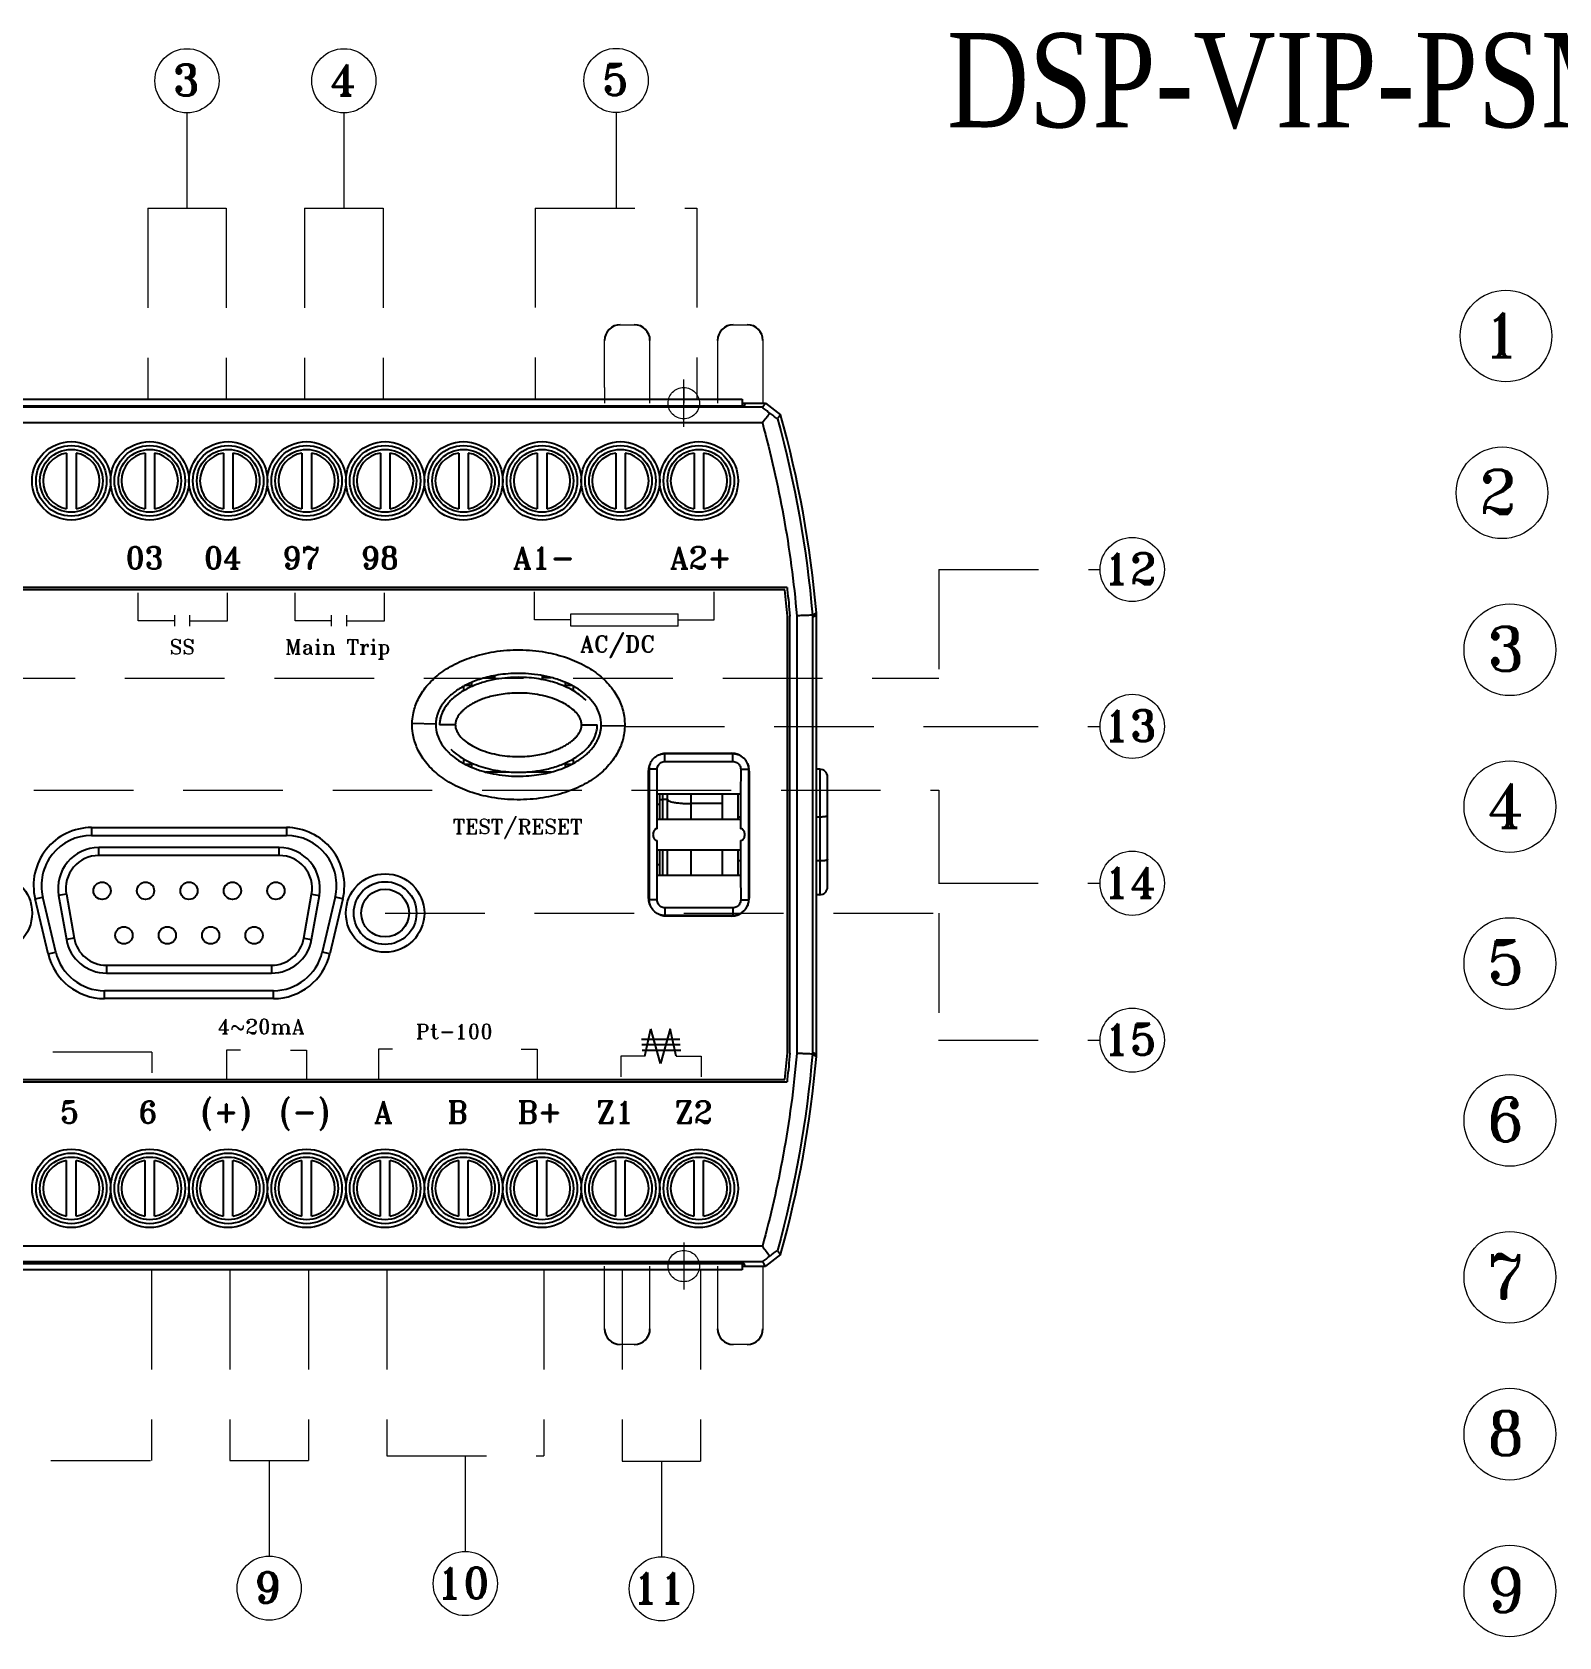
# Model space of a CAD drawing. Header units: millimetres. Extents: x 54 to 1685, y 68 to 1015.
# Drawn here: x 1375.2 to 1472.5, y 92.6 to 194.9 of the extents above; entities that cross this region are included whole.
import ezdxf

# ---------------------------------------------------------------- set-up
doc = ezdxf.new("R2010")
doc.units = ezdxf.units.MM
doc.linetypes.add('ACAD_ISO03W100', pattern=[30, 12, -18])
doc.linetypes.add('DASHED2', pattern=[9.525, 6.35, -3.175])
doc.layers.add('2', color=6, linetype='Continuous')
doc.layers.add('70', color=7, linetype='Continuous')
doc.styles.add('SS', font='batang.ttc', dxfattribs={"width": 0.8})
doc.styles.add('STYLE2', font='romant.shx')

msp = doc.modelspace()

# ---------------------------------------------------------------- linework, layer by layer
at = {"color": 1, "linetype": 'DASHED2', "lineweight": 18}
for p, q in [((1385.027, 189.723), (1385.027, 183.638)), ((1395.027, 189.723), (1395.027, 183.638)), ((1412.377, 189.744), (1412.377, 183.659)), ((1382.527, 183.638), (1382.527, 171.467)), ((1387.527, 183.638), (1387.527, 171.467)), ((1392.527, 183.638), (1392.527, 171.467)), ((1397.527, 183.638), (1397.527, 171.467)), ((1407.227, 183.659), (1407.227, 171.467)), ((1417.527, 183.659), (1417.527, 171.467)), ((1432.957, 160.618), (1432.957, 153.696)), ((1432.957, 146.542), (1432.957, 140.618)), ((1432.957, 138.717), (1432.957, 130.618)), ((1382.767, 115.967), (1382.767, 103.816)), ((1387.767, 115.967), (1387.767, 103.816)), ((1392.767, 115.967), (1392.767, 103.816)), ((1397.767, 115.967), (1397.767, 104.109)), ((1407.767, 115.967), (1407.767, 104.109)), ((1412.767, 115.967), (1412.767, 103.776)), ((1417.767, 115.967), (1417.767, 103.776)), ((1390.267, 103.816), (1390.267, 97.73)), ((1402.767, 104.109), (1402.767, 98.024)), ((1415.267, 103.776), (1415.267, 97.69))]:
    msp.add_line(p, q, dxfattribs=at)
at = {"color": 1, "linetype": 'DASHED2', "lineweight": 5}
for p, q in [((1382.527, 183.638), (1387.527, 183.638)), ((1392.527, 183.638), (1397.527, 183.638)), ((1407.227, 183.659), (1417.527, 183.659)), ((1432.957, 160.618), (1443.229, 160.618)), ((1371.548, 153.696), (1432.957, 153.696)), ((1412.929, 150.618), (1432.929, 150.618)), ((1432.929, 150.618), (1443.229, 150.618)), ((1337.164, 146.542), (1432.957, 146.542)), ((1432.929, 140.618), (1443.229, 140.618)), ((1397.655, 138.717), (1432.957, 138.717)), ((1432.929, 130.618), (1443.229, 130.618)), ((1347.767, 103.816), (1382.767, 103.816)), ((1387.767, 103.816), (1392.767, 103.816)), ((1397.767, 104.109), (1407.767, 104.109)), ((1412.767, 103.776), (1417.767, 103.776))]:
    msp.add_line(p, q, dxfattribs=at)
at = {"color": 0, "linetype": 'Continuous'}
for p, q in [((1421.7, 170.956), (1318.61, 170.956)), ((1319.78, 171.059), (1420.53, 171.059)), ((1319.905, 171.467), (1420.405, 171.467)), ((1410.7, 171.467), (1411.638, 171.467)), ((1421.7, 169.956), (1318.61, 169.956))]:
    msp.add_line(p, q, dxfattribs=at)
at = {"linetype": 'Continuous'}
for p, q in [((1420.405, 171.467), (1420.405, 171.059)), ((1420.405, 171.217), (1421.899, 171.217)), ((1420.604, 171.217), (1420.53, 171.059)), ((1421.899, 171.217), (1422.862, 170.484)), ((1422.862, 170.484), (1422.664, 170.221))]:
    msp.add_line(p, q, dxfattribs=at)
at = {"color": 7, "linetype": 'Continuous'}
for p, q in [((1377.355, 168.042), (1377.355, 164.492)), ((1377.955, 168.042), (1377.955, 164.492)), ((1382.355, 168.042), (1382.355, 164.492)), ((1382.955, 168.042), (1382.955, 164.492)), ((1387.355, 168.042), (1387.355, 164.492)), ((1387.955, 168.042), (1387.955, 164.492)), ((1392.355, 168.042), (1392.355, 164.492)), ((1392.955, 168.042), (1392.955, 164.492)), ((1397.355, 168.042), (1397.355, 164.492)), ((1397.955, 168.042), (1397.955, 164.492)), ((1402.355, 168.042), (1402.355, 164.492)), ((1402.955, 168.042), (1402.955, 164.492)), ((1407.355, 168.042), (1407.355, 164.492)), ((1407.955, 168.042), (1407.955, 164.492)), ((1412.355, 168.042), (1412.355, 164.492)), ((1412.955, 168.042), (1412.955, 164.492)), ((1417.355, 168.042), (1417.355, 164.492)), ((1417.955, 168.042), (1417.955, 164.492)), ((1423.273, 159.467), (1317.037, 159.467)), ((1423.139, 159.317), (1317.171, 159.317)), ((1423.305, 129.796), (1423.305, 157.638)), ((1423.455, 129.79), (1423.455, 157.644)), ((1423.894, 157.663), (1423.894, 129.771)), ((1424.893, 157.715), (1425.143, 157.852)), ((1424.893, 157.715), (1424.894, 157.581)), ((1424.894, 157.581), (1425.155, 157.717)), ((1424.894, 157.581), (1424.894, 129.853)), ((1425.155, 129.717), (1425.155, 157.717)), ((1404.655, 153.717), (1404.092, 153.717)), ((1404.655, 153.596), (1404.655, 153.844)), ((1407.655, 153.839), (1407.655, 153.603)), ((1408.242, 153.717), (1407.655, 153.717)), ((1402.655, 153.163), (1402.655, 152.886)), ((1403.155, 153.217), (1402.769, 153.217)), ((1403.155, 153.401), (1403.155, 153.132)), ((1409.155, 153.141), (1409.155, 153.409)), ((1409.537, 153.217), (1409.155, 153.217)), ((1409.655, 152.886), (1409.655, 153.158)), ((1399.381, 150.815), (1400.88, 150.774)), ((1402.129, 150.717), (1401.129, 150.717)), ((1410.181, 150.717), (1411.181, 150.717)), ((1412.929, 150.62), (1411.43, 150.66)), ((1402.655, 148.546), (1402.655, 148.277)), ((1409.655, 148.271), (1409.655, 148.551)), ((1419.829, 148.891), (1415.481, 148.891)), ((1415.481, 148.891), (1415.492, 148.88)), ((1415.492, 148.88), (1419.818, 148.88)), ((1415.492, 148.38), (1415.492, 148.88)), ((1415.492, 148.38), (1419.818, 148.38)), ((1415.602, 148.919), (1419.707, 148.919)), ((1419.829, 148.891), (1419.818, 148.88)), ((1419.818, 148.38), (1419.818, 148.88)), ((1402.773, 148.217), (1403.155, 148.217)), ((1403.155, 148.291), (1403.155, 148.025)), ((1404.068, 147.717), (1405.559, 147.717)), ((1406.692, 147.717), (1408.218, 147.717)), ((1409.155, 148.033), (1409.155, 148.303)), ((1409.155, 148.217), (1409.541, 148.217)), ((1414.453, 139.664), (1414.453, 147.77)), ((1414.481, 147.891), (1414.492, 147.88)), ((1414.481, 147.891), (1414.481, 139.543)), ((1414.992, 147.88), (1414.492, 147.88)), ((1414.492, 139.554), (1414.492, 147.88)), ((1414.998, 146.317), (1414.992, 147.88)), ((1420.318, 147.88), (1420.311, 146.317)), ((1420.318, 147.88), (1420.818, 147.88)), ((1420.829, 147.891), (1420.818, 147.88)), ((1420.818, 147.88), (1420.818, 139.554)), ((1420.829, 139.543), (1420.829, 147.891)), ((1420.857, 147.769), (1420.857, 139.665)), ((1425.355, 147.887), (1425.155, 147.887)), ((1425.355, 147.887), (1425.355, 139.887)), ((1425.855, 140.387), (1425.855, 147.387)), ((1414.998, 146.317), (1420.311, 146.317)), ((1415.005, 144.092), (1415.005, 146.317)), ((1415.155, 144.692), (1415.155, 146.317)), ((1415.355, 144.692), (1415.355, 146.317)), ((1415.655, 144.692), (1415.655, 146.317)), ((1417.155, 144.692), (1417.155, 146.317)), ((1419.155, 144.692), (1419.155, 146.317)), ((1420.155, 144.692), (1420.155, 146.317)), ((1420.305, 146.317), (1420.305, 144.092)), ((1415.155, 145.647), (1415.005, 145.647)), ((1415.655, 145.957), (1415.355, 145.957)), ((1419.155, 145.696), (1417.155, 145.696)), ((1415.005, 144.692), (1420.305, 144.692)), ((1420.305, 144.836), (1420.155, 144.836)), ((1425.355, 144.836), (1425.155, 144.836)), ((1378.948, 144.167), (1391.361, 144.167)), ((1378.948, 144.167), (1378.948, 143.667)), ((1378.948, 143.667), (1391.361, 143.667)), ((1391.361, 144.167), (1391.361, 143.667)), ((1415.005, 141.117), (1415.005, 143.343)), ((1420.305, 143.343), (1420.305, 141.117)), ((1390.905, 142.887), (1379.405, 142.887)), ((1379.405, 142.387), (1379.405, 142.887)), ((1390.905, 142.387), (1379.405, 142.387)), ((1390.905, 142.387), (1390.905, 142.887)), ((1415.005, 142.742), (1420.305, 142.742)), ((1415.155, 141.117), (1415.155, 142.742)), ((1415.355, 141.117), (1415.355, 142.742)), ((1415.655, 141.117), (1415.655, 142.742)), ((1417.155, 141.117), (1417.155, 142.742)), ((1419.155, 141.117), (1419.155, 142.742)), ((1420.155, 141.117), (1420.155, 142.742)), ((1415.155, 141.787), (1415.005, 141.787)), ((1420.305, 142.036), (1420.155, 142.036)), ((1425.355, 142.036), (1425.155, 142.036)), ((1414.992, 139.554), (1414.998, 141.117)), ((1420.311, 141.117), (1414.998, 141.117)), ((1420.311, 141.117), (1420.318, 139.554)), ((1375.348, 139.614), (1375.835, 139.73)), ((1376.177, 136.114), (1375.348, 139.614)), ((1376.664, 136.23), (1375.835, 139.73)), ((1377.337, 139.922), (1376.844, 139.836)), ((1376.844, 139.836), (1377.338, 137.036)), ((1377.337, 139.922), (1377.831, 137.122)), ((1392.479, 137.122), (1392.973, 139.922)), ((1392.972, 137.036), (1393.465, 139.836)), ((1392.973, 139.922), (1393.465, 139.836)), ((1394.475, 139.73), (1393.646, 136.23)), ((1394.962, 139.614), (1394.133, 136.114)), ((1394.962, 139.614), (1394.475, 139.73)), ((1414.481, 139.543), (1414.492, 139.554)), ((1414.992, 139.554), (1414.492, 139.554)), ((1420.318, 139.554), (1420.818, 139.554)), ((1420.829, 139.543), (1420.818, 139.554)), ((1425.355, 139.887), (1425.155, 139.887)), ((1415.481, 138.544), (1415.492, 138.554)), ((1415.481, 138.544), (1419.829, 138.544)), ((1419.818, 139.054), (1415.492, 139.054)), ((1415.492, 139.054), (1415.492, 138.554)), ((1419.818, 138.554), (1415.492, 138.554)), ((1419.707, 138.515), (1415.602, 138.515)), ((1419.818, 139.054), (1419.818, 138.554)), ((1419.829, 138.544), (1419.818, 138.554)), ((1377.831, 137.122), (1377.338, 137.036)), ((1392.479, 137.122), (1392.972, 137.036)), ((1376.177, 136.114), (1376.664, 136.23)), ((1394.133, 136.114), (1393.646, 136.23)), ((1379.899, 135.387), (1390.411, 135.387)), ((1379.899, 135.387), (1379.899, 134.887)), ((1390.411, 135.387), (1390.411, 134.887)), ((1379.899, 134.887), (1390.411, 134.887)), ((1390.532, 133.767), (1379.777, 133.767)), ((1379.777, 133.267), (1379.777, 133.767)), ((1390.532, 133.267), (1379.777, 133.267)), ((1390.532, 133.267), (1390.532, 133.767)), ((1424.894, 129.853), (1424.893, 129.719)), ((1424.893, 129.719), (1425.143, 129.582)), ((1424.894, 129.853), (1425.155, 129.717)), ((1317.037, 127.967), (1423.273, 127.967)), ((1317.171, 128.117), (1423.139, 128.117)), ((1377.355, 119.392), (1377.355, 122.942)), ((1377.955, 119.392), (1377.955, 122.942)), ((1382.355, 119.392), (1382.355, 122.942)), ((1382.955, 119.392), (1382.955, 122.942)), ((1387.355, 119.392), (1387.355, 122.942)), ((1387.955, 119.392), (1387.955, 122.942)), ((1392.355, 119.392), (1392.355, 122.942)), ((1392.955, 119.392), (1392.955, 122.942)), ((1397.355, 119.392), (1397.355, 122.942)), ((1397.955, 119.392), (1397.955, 122.942)), ((1402.355, 119.392), (1402.355, 122.942)), ((1402.955, 119.392), (1402.955, 122.942)), ((1407.355, 119.392), (1407.355, 122.942)), ((1407.955, 119.392), (1407.955, 122.942)), ((1412.355, 119.392), (1412.355, 122.942)), ((1412.955, 119.392), (1412.955, 122.942)), ((1417.355, 119.392), (1417.355, 122.942)), ((1417.955, 119.392), (1417.955, 122.942)), ((1421.7, 117.478), (1318.61, 117.478)), ((1422.862, 116.95), (1421.899, 116.217)), ((1422.664, 117.214), (1422.862, 116.95)), ((1421.7, 116.478), (1318.61, 116.478)), ((1319.78, 116.375), (1420.53, 116.375)), ((1420.405, 115.967), (1319.905, 115.967)), ((1420.405, 116.375), (1420.405, 115.967)), ((1420.405, 116.217), (1421.899, 116.217)), ((1420.604, 116.217), (1420.53, 116.375))]:
    msp.add_line(p, q, dxfattribs=at)
at = {"color": 7, "linetype": 'DASHED2'}
for p, q in [((1414.207, 129.603), (1414.592, 131.345)), ((1415.203, 129.123), (1414.592, 131.345)), ((1415.815, 131.345), (1415.203, 129.123)), ((1416.199, 129.603), (1415.815, 131.345))]:
    msp.add_line(p, q, dxfattribs=at)
at = {"color": 7}
for p, q in [((1415.227, 130.662), (1414.004, 130.662)), ((1415.237, 130.312), (1414.014, 130.312)), ((1415.272, 129.965), (1414.049, 129.965)), ((1416.45, 130.662), (1415.227, 130.662)), ((1416.461, 130.312), (1415.237, 130.312)), ((1416.495, 129.965), (1415.272, 129.965))]:
    msp.add_line(p, q, dxfattribs=at)
at = {"color": 0, "linetype": 'ByBlock', "lineweight": 18}
for centre, radius in [((1385.027, 191.769), 2.046), ((1395.027, 191.769), 2.046), ((1412.377, 191.79), 2.046), ((1469.094, 175.503), 2.922), ((1468.844, 165.506), 2.922), ((1445.275, 160.618), 2.046), ((1469.345, 155.5), 2.922), ((1445.275, 150.618), 2.046), ((1469.345, 145.5), 2.922), ((1445.275, 140.618), 2.046), ((1469.345, 135.5), 2.922), ((1445.275, 130.618), 2.046), ((1469.345, 125.5), 2.922), ((1469.345, 115.5), 2.922), ((1469.345, 105.5), 2.922), ((1469.345, 95.5), 2.922), ((1390.267, 95.684), 2.046), ((1402.767, 95.978), 2.046), ((1415.267, 95.644), 2.046)]:
    msp.add_circle(centre, radius, dxfattribs=at)
at = {"linetype": 'Continuous'}
for centre, radius in [((1377.655, 166.267), 2.5), ((1377.655, 166.267), 2.25), ((1382.655, 166.267), 2.5), ((1382.655, 166.267), 2.25), ((1387.655, 166.267), 2.5), ((1387.655, 166.267), 2.25), ((1392.655, 166.267), 2.5), ((1392.655, 166.267), 2.25), ((1397.655, 166.267), 2.5), ((1397.655, 166.267), 2.25), ((1402.655, 166.267), 2.5), ((1402.655, 166.267), 2.25), ((1407.655, 166.267), 2.5), ((1407.655, 166.267), 2.25), ((1412.655, 166.267), 2.5), ((1412.655, 166.267), 2.25), ((1417.655, 166.267), 2.5), ((1417.655, 166.267), 2.25)]:
    msp.add_circle(centre, radius, dxfattribs=at)
at = {"color": 7, "linetype": 'Continuous'}
for centre, radius in [((1377.655, 166.267), 2), ((1382.655, 166.267), 2), ((1387.655, 166.267), 2), ((1392.655, 166.267), 2), ((1397.655, 166.267), 2), ((1402.655, 166.267), 2), ((1407.655, 166.267), 2), ((1412.655, 166.267), 2), ((1417.655, 166.267), 2), ((1372.655, 138.717), 2.5), ((1397.655, 138.717), 2.5), ((1379.615, 140.137), 0.55), ((1382.385, 140.137), 0.55), ((1385.155, 140.137), 0.55), ((1387.925, 140.137), 0.55), ((1390.695, 140.137), 0.55), ((1397.655, 138.717), 2), ((1397.655, 138.717), 1.525), ((1381.005, 137.297), 0.55), ((1383.775, 137.297), 0.55), ((1386.535, 137.297), 0.55), ((1389.305, 137.297), 0.55), ((1377.655, 121.167), 2.5), ((1377.655, 121.167), 2.25), ((1377.655, 121.167), 2), ((1382.655, 121.167), 2.5), ((1382.655, 121.167), 2.25), ((1382.655, 121.167), 2), ((1387.655, 121.167), 2.5), ((1387.655, 121.167), 2.25), ((1387.655, 121.167), 2), ((1392.655, 121.167), 2.5), ((1392.655, 121.167), 2.25), ((1392.655, 121.167), 2), ((1397.655, 121.167), 2.5), ((1397.655, 121.167), 2.25), ((1397.655, 121.167), 2), ((1402.655, 121.167), 2.5), ((1402.655, 121.167), 2.25), ((1402.655, 121.167), 2), ((1407.655, 121.167), 2.5), ((1407.655, 121.167), 2.25), ((1407.655, 121.167), 2), ((1412.655, 121.167), 2.5), ((1412.655, 121.167), 2.25), ((1412.655, 121.167), 2), ((1417.655, 121.167), 2.5), ((1417.655, 121.167), 2.25), ((1417.655, 121.167), 2)]:
    msp.add_circle(centre, radius, dxfattribs=at)
at = {"color": 0, "linetype": 'Continuous'}
for centre, start, end in [((1412.638, 175.217), 90, 180), ((1413.538, 175.217), 0, 90), ((1419.838, 175.217), 90, 180), ((1420.738, 175.217), 0, 90), ((1412.638, 112.217), 180, 270), ((1413.538, 112.217), 270, 0), ((1419.838, 112.217), 180, 270), ((1420.738, 112.217), 270, 0)]:
    msp.add_arc(centre, 1, start, end, dxfattribs=at)
at = {"color": 7, "linetype": 'Continuous'}
for centre, radius, start, end in [((1377.655, 166.267), 1.8, 99.59407, 260.40593), ((1377.655, 166.267), 1.8, 279.59407, 80.40593), ((1382.655, 166.267), 1.8, 99.59407, 260.40593), ((1382.655, 166.267), 1.8, 279.59407, 80.40593), ((1387.655, 166.267), 1.8, 99.59407, 260.40593), ((1387.655, 166.267), 1.8, 279.59407, 80.40593), ((1392.655, 166.267), 1.8, 99.59407, 260.40593), ((1392.655, 166.267), 1.8, 279.59407, 80.40593), ((1397.655, 166.267), 1.8, 99.59407, 260.40593), ((1397.655, 166.267), 1.8, 279.59407, 80.40593), ((1402.655, 166.267), 1.8, 99.59407, 260.40593), ((1402.655, 166.267), 1.8, 279.59407, 80.40593), ((1407.655, 166.267), 1.8, 99.59407, 260.40593), ((1407.655, 166.267), 1.8, 279.59407, 80.40593), ((1412.655, 166.267), 1.8, 99.59407, 260.40593), ((1412.655, 166.267), 1.8, 279.59407, 80.40593), ((1417.655, 166.267), 1.8, 99.59407, 260.40593), ((1417.655, 166.267), 1.8, 279.59407, 80.40593), ((1419.707, 147.769), 1.15, 0, 90), ((1425.355, 147.387), 0.5, 0, 90), ((1378.948, 140.467), 3.7, 90, 193.32453), ((1378.948, 140.467), 3.2, 90, 193.32453), ((1391.361, 140.467), 3.7, 346.67547, 90), ((1391.361, 140.467), 3.2, 346.67547, 90), ((1379.405, 140.287), 2.6, 90, 190), ((1379.405, 140.287), 2.1, 90, 190), ((1390.905, 140.287), 2.6, 350, 90), ((1390.905, 140.287), 2.1, 350, 90), ((1425.355, 140.387), 0.5, 270, 0), ((1419.707, 139.665), 1.15, 270, 0), ((1379.899, 137.487), 2.1, 190, 270), ((1390.411, 137.487), 2.1, 270, 350), ((1379.777, 136.967), 3.7, 193.32453, 270), ((1379.777, 136.967), 3.2, 193.32453, 270), ((1379.899, 137.487), 2.6, 190, 270), ((1390.411, 137.487), 2.6, 270, 350), ((1390.532, 136.967), 3.2, 270, 346.67547), ((1390.532, 136.967), 3.7, 270, 346.67547), ((1377.655, 121.167), 1.8, 99.59407, 260.40593), ((1377.655, 121.167), 1.8, 279.59407, 80.40593), ((1382.655, 121.167), 1.8, 99.59407, 260.40593), ((1382.655, 121.167), 1.8, 279.59407, 80.40593), ((1387.655, 121.167), 1.8, 99.59407, 260.40593), ((1387.655, 121.167), 1.8, 279.59407, 80.40593), ((1392.655, 121.167), 1.8, 99.59407, 260.40593), ((1392.655, 121.167), 1.8, 279.59407, 80.40593), ((1397.655, 121.167), 1.8, 99.59407, 260.40593), ((1397.655, 121.167), 1.8, 279.59407, 80.40593), ((1402.655, 121.167), 1.8, 99.59407, 260.40593), ((1402.655, 121.167), 1.8, 279.59407, 80.40593), ((1407.655, 121.167), 1.8, 99.59407, 260.40593), ((1407.655, 121.167), 1.8, 279.59407, 80.40593), ((1412.655, 121.167), 1.8, 99.59407, 260.40593), ((1412.655, 121.167), 1.8, 279.59407, 80.40593), ((1417.655, 121.167), 1.8, 99.59407, 260.40593), ((1417.655, 121.167), 1.8, 279.59407, 80.40593)]:
    msp.add_arc(centre, radius, start, end, dxfattribs=at)
at = {"linetype": 'Continuous'}
for points, knots in [([(1421.899, 171.217), (1421.877, 171.188), (1421.833, 171.13), (1421.766, 171.043), (1421.722, 170.985), (1421.7, 170.956)], [0, 0, 0, 0, 0.10931322, 0.21871321, 0.32819999, 0.32819999, 0.32819999, 0.32819999]), ([(1422.176, 170.582), (1422.097, 170.644), (1421.938, 170.769), (1421.779, 170.894), (1421.7, 170.956)], [0, 0, 0, 0, 0.30262959, 0.60530666, 0.60530666, 0.60530666, 0.60530666]), ([(1422.176, 170.582), (1422.097, 170.477), (1421.938, 170.268), (1421.779, 170.06), (1421.7, 169.956)], [0, 0, 0, 0, 0.39405511, 0.78634584, 0.78634584, 0.78634584, 0.78634584]), ([(1421.7, 169.956), (1422.236, 168.002), (1423.159, 163.933), (1423.711, 159.796), (1423.894, 157.663)], [0, 0, 0, 0, 6.0779626, 12.5002284, 12.5002284, 12.5002284, 12.5002284]), ([(1422.664, 170.221), (1422.583, 170.281), (1422.42, 170.401), (1422.257, 170.522), (1422.176, 170.582)], [0, 0, 0, 0, 0.30467173, 0.60756651, 0.60756651, 0.60756651, 0.60756651])]:
    msp.add_open_spline(points, degree=3, knots=knots, dxfattribs=at)
for points in [[(1422.664, 170.221), (1423.784, 166.137), (1424.533, 161.934), (1424.893, 157.715)], [(1425.143, 157.852), (1424.772, 162.115), (1424.005, 166.361), (1422.862, 170.484)]]:
    msp.add_open_spline(points, degree=3, dxfattribs=at)
at = {"color": 7, "linetype": 'Continuous'}
for points in [[(1423.305, 157.638), (1423.257, 158.198), (1423.201, 158.758), (1423.139, 159.317)], [(1423.273, 159.467), (1423.278, 159.423), (1423.283, 159.378), (1423.288, 159.333)], [(1423.288, 159.333), (1423.351, 158.771), (1423.406, 158.208), (1423.455, 157.644)], [(1425.155, 157.717), (1425.153, 157.74), (1425.149, 157.784), (1425.145, 157.829), (1425.143, 157.852)], [(1402.084, 152.493), (1402.033, 152.45), (1401.983, 152.406), (1401.934, 152.361)], [(1401.267, 151.421), (1401.217, 151.296), (1401.179, 151.165), (1401.156, 151.032)], [(1401.357, 151.618), (1401.323, 151.554), (1401.293, 151.488), (1401.267, 151.421)], [(1401.551, 151.932), (1401.479, 151.832), (1401.413, 151.727), (1401.357, 151.618)], [(1401.764, 152.191), (1401.688, 152.109), (1401.617, 152.022), (1401.551, 151.932)], [(1401.934, 152.361), (1401.876, 152.307), (1401.819, 152.25), (1401.764, 152.191)], [(1401.934, 152.361), (1401.875, 152.306), (1401.819, 152.25), (1401.764, 152.191)], [(1400.88, 150.774), (1400.88, 150.755), (1400.879, 150.736), (1400.879, 150.717)], [(1401.138, 150.902), (1401.132, 150.841), (1401.129, 150.779), (1401.129, 150.717)], [(1401.156, 151.032), (1401.149, 150.989), (1401.143, 150.946), (1401.138, 150.902)], [(1411.04, 150.005), (1411.09, 150.129), (1411.128, 150.259), (1411.152, 150.391)], [(1411.152, 150.391), (1411.16, 150.437), (1411.166, 150.483), (1411.171, 150.53)], [(1411.171, 150.53), (1411.178, 150.592), (1411.181, 150.655), (1411.181, 150.717)], [(1411.43, 150.66), (1411.43, 150.679), (1411.43, 150.698), (1411.43, 150.717)], [(1410.537, 149.234), (1410.613, 149.316), (1410.684, 149.401), (1410.75, 149.49)], [(1410.75, 149.49), (1410.824, 149.591), (1410.891, 149.697), (1410.949, 149.807)], [(1410.949, 149.807), (1410.982, 149.872), (1411.013, 149.937), (1411.04, 150.005)], [(1410.376, 149.073), (1410.431, 149.125), (1410.485, 149.179), (1410.537, 149.234)], [(1410.376, 149.073), (1410.432, 149.125), (1410.486, 149.179), (1410.537, 149.234)], [(1415.218, 148.855), (1415.303, 148.879), (1415.393, 148.891), (1415.481, 148.891)], [(1420.793, 148.154), (1420.817, 148.068), (1420.829, 147.979), (1420.829, 147.891)], [(1414.517, 139.28), (1414.493, 139.365), (1414.481, 139.455), (1414.481, 139.543)], [(1420.092, 138.579), (1420.006, 138.556), (1419.917, 138.544), (1419.829, 138.544)], [(1424.893, 129.719), (1424.533, 125.5), (1423.784, 121.297), (1422.664, 117.214)], [(1422.862, 116.95), (1424.005, 121.073), (1424.772, 125.32), (1425.143, 129.582)], [(1423.139, 128.117), (1423.201, 128.676), (1423.257, 129.236), (1423.305, 129.796)], [(1423.455, 129.79), (1423.406, 129.226), (1423.351, 128.663), (1423.288, 128.101)], [(1423.288, 128.101), (1423.283, 128.056), (1423.278, 128.012), (1423.273, 127.967)]]:
    msp.add_open_spline(points, degree=3, dxfattribs=at)
for points, knots in [([(1424.894, 157.705), (1424.782, 157.701), (1424.56, 157.691), (1424.227, 157.677), (1424.005, 157.668), (1423.894, 157.663)], [0, 0, 0, 0, 0.3345888, 0.6679249, 1.0007635, 1.0007635, 1.0007635, 1.0007635]), ([(1399.381, 150.816), (1399.386, 150.998), (1399.436, 151.48), (1399.682, 152.262), (1400.203, 153.116), (1400.972, 153.895), (1401.978, 154.559), (1403.206, 155.078), (1404.649, 155.421), (1406.233, 155.536), (1407.811, 155.397), (1409.237, 155.034), (1410.445, 154.498), (1411.429, 153.819), (1412.174, 153.028), (1412.669, 152.168), (1412.902, 151.352), (1412.934, 150.834), (1412.928, 150.618)], [0, 0, 0, 0, 0.5462607, 1.4497378, 2.4336742, 3.5173258, 4.7086754, 6.0259077, 7.4968734, 9.1390922, 10.7706937, 12.2274814, 13.5335392, 14.7159678, 15.791245, 16.7673483, 17.664147, 18.3123743, 18.3123743, 18.3123743, 18.3123743]), ([(1410.563, 152.528), (1410.425, 152.658), (1410.098, 152.921), (1409.533, 153.257), (1408.872, 153.545), (1408.149, 153.766), (1407.383, 153.917), (1406.609, 153.992), (1405.865, 153.998), (1405.181, 153.946), (1404.575, 153.851), (1404.045, 153.729), (1403.578, 153.586), (1403.163, 153.427), (1402.793, 153.254), (1402.462, 153.071), (1402.168, 152.877), (1401.932, 152.695), (1401.797, 152.575), (1401.746, 152.527)], [0, 0, 0, 0, 0.5691919, 1.2533638, 1.9659703, 2.7267805, 3.5178372, 4.3046993, 5.056442, 5.7472878, 6.357723, 6.8962425, 7.3791226, 7.8204565, 8.2274969, 8.6038649, 8.9541033, 9.2828211, 9.4958723, 9.4958723, 9.4958723, 9.4958723]), ([(1410.474, 152.266), (1410.366, 152.375), (1410.123, 152.588), (1409.71, 152.868), (1409.242, 153.115), (1408.73, 153.325), (1408.181, 153.495), (1407.599, 153.624), (1406.983, 153.71), (1406.329, 153.75), (1405.632, 153.737), (1404.892, 153.659), (1404.131, 153.502), (1403.383, 153.26), (1402.689, 152.931), (1402.272, 152.649), (1402.084, 152.493)], [0, 0, 0, 0, 0.4634812, 0.963587, 1.494511, 2.0490627, 2.6216129, 3.2154638, 3.8349261, 4.4855032, 5.1784865, 5.9252432, 6.7132494, 7.5068064, 8.2774992, 9.0104886, 9.0104886, 9.0104886, 9.0104886]), ([(1401.746, 152.527), (1401.722, 152.504), (1401.629, 152.414), (1401.478, 152.25), (1401.308, 152.028), (1401.167, 151.802), (1401.055, 151.574), (1400.971, 151.347), (1400.916, 151.126), (1400.888, 150.936), (1400.881, 150.819), (1400.88, 150.774)], [0, 0, 0, 0, 0.0970782, 0.3902477, 0.6681839, 0.933308, 1.1877898, 1.4301268, 1.6578329, 1.8691252, 2.0063426, 2.0063426, 2.0063426, 2.0063426]), ([(1410.181, 150.717), (1410.181, 150.804), (1410.149, 150.997), (1410.004, 151.291), (1409.75, 151.594), (1409.395, 151.884), (1408.953, 152.147), (1408.432, 152.372), (1407.84, 152.553), (1407.199, 152.679), (1406.542, 152.743), (1405.907, 152.747), (1405.326, 152.703), (1404.813, 152.623), (1404.37, 152.521), (1403.987, 152.404), (1403.653, 152.276), (1403.363, 152.141), (1403.112, 152.002), (1402.897, 151.861), (1402.714, 151.72), (1402.562, 151.582), (1402.438, 151.447), (1402.339, 151.319), (1402.263, 151.197), (1402.207, 151.084), (1402.168, 150.979), (1402.144, 150.884), (1402.132, 150.798), (1402.129, 150.743), (1402.129, 150.717)], [0, 0, 0, 0, 0.2592087, 0.5788635, 0.9722099, 1.4358096, 1.9471759, 2.5104362, 3.1349331, 3.7998201, 4.4691643, 5.1119131, 5.7007031, 6.2167578, 6.6668027, 7.0635127, 7.4182375, 7.7370945, 8.0231636, 8.2794743, 8.5088727, 8.7137035, 8.8957134, 9.0569178, 9.1994419, 9.3252491, 9.435839, 9.5330531, 9.6193231, 9.6969879, 9.6969879, 9.6969879, 9.6969879]), ([(1410.666, 152.426), (1410.658, 152.434), (1410.625, 152.469), (1410.59, 152.502), (1410.563, 152.528)], [0, 0, 0, 0, 0.0325713, 0.14491844, 0.14491844, 0.14491844, 0.14491844]), ([(1411.43, 150.717), (1411.43, 150.926), (1411.364, 151.357), (1411.086, 151.94), (1410.813, 152.276), (1410.666, 152.426)], [0, 0, 0, 0, 0.6269826, 1.2835881, 1.9153981, 1.9153981, 1.9153981, 1.9153981]), ([(1401.267, 151.421), (1401.26, 151.405), (1401.212, 151.278), (1401.176, 151.147), (1401.156, 151.032)], [0, 0, 0, 0, 0.05452441, 0.40514346, 0.40514346, 0.40514346, 0.40514346]), ([(1401.357, 151.618), (1401.331, 151.568), (1401.3, 151.503), (1401.273, 151.436), (1401.267, 151.421)], [0, 0, 0, 0, 0.16916125, 0.21614387, 0.21614387, 0.21614387, 0.21614387]), ([(1401.551, 151.932), (1401.533, 151.906), (1401.462, 151.806), (1401.399, 151.699), (1401.357, 151.618)], [0, 0, 0, 0, 0.09403556, 0.36926604, 0.36926604, 0.36926604, 0.36926604]), ([(1401.764, 152.191), (1401.708, 152.13), (1401.636, 152.045), (1401.568, 151.955), (1401.551, 151.932)], [0, 0, 0, 0, 0.24780774, 0.33590044, 0.33590044, 0.33590044, 0.33590044]), ([(1412.929, 150.618), (1412.924, 150.436), (1412.874, 149.954), (1412.628, 149.172), (1412.107, 148.319), (1411.338, 147.539), (1410.332, 146.875), (1409.104, 146.356), (1407.661, 146.013), (1406.077, 145.898), (1404.499, 146.037), (1403.073, 146.4), (1401.865, 146.936), (1400.881, 147.615), (1400.135, 148.406), (1399.641, 149.266), (1399.407, 150.083), (1399.376, 150.6), (1399.381, 150.816)], [0, 0, 0, 0, 0.5462607, 1.4497378, 2.4336742, 3.5173258, 4.7086754, 6.0259077, 7.4968734, 9.1390922, 10.7706937, 12.2274814, 13.5335392, 14.7159678, 15.791245, 16.7673483, 17.664147, 18.3123743, 18.3123743, 18.3123743, 18.3123743]), ([(1400.879, 150.717), (1400.88, 150.508), (1400.946, 150.078), (1401.224, 149.495), (1401.497, 149.158), (1401.644, 149.008)], [0, 0, 0, 0, 0.6269826, 1.2835881, 1.9153981, 1.9153981, 1.9153981, 1.9153981]), ([(1401.138, 150.902), (1401.138, 150.899), (1401.132, 150.838), (1401.129, 150.776), (1401.129, 150.717)], [0, 0, 0, 0, 0.00858305, 0.18538199, 0.18538199, 0.18538199, 0.18538199]), ([(1401.156, 151.032), (1401.15, 150.996), (1401.144, 150.953), (1401.139, 150.909), (1401.138, 150.902)], [0, 0, 0, 0, 0.10913078, 0.13092268, 0.13092268, 0.13092268, 0.13092268]), ([(1402.129, 150.717), (1402.129, 150.631), (1402.161, 150.437), (1402.306, 150.143), (1402.559, 149.84), (1402.914, 149.55), (1403.357, 149.288), (1403.878, 149.062), (1404.469, 148.881), (1405.111, 148.755), (1405.768, 148.692), (1406.403, 148.687), (1406.984, 148.731), (1407.497, 148.811), (1407.94, 148.913), (1408.323, 149.03), (1408.656, 149.158), (1408.947, 149.293), (1409.198, 149.432), (1409.413, 149.574), (1409.596, 149.714), (1409.748, 149.853), (1409.872, 149.987), (1409.971, 150.116), (1410.047, 150.237), (1410.103, 150.351), (1410.142, 150.455), (1410.166, 150.55), (1410.178, 150.637), (1410.181, 150.691), (1410.181, 150.717)], [0, 0, 0, 0, 0.2592087, 0.5788635, 0.9722099, 1.4358096, 1.9471759, 2.5104362, 3.1349331, 3.7998201, 4.4691643, 5.1119131, 5.7007031, 6.2167578, 6.6668027, 7.0635127, 7.4182375, 7.7370945, 8.0231636, 8.2794743, 8.5088727, 8.7137035, 8.8957134, 9.0569178, 9.1994419, 9.3252491, 9.435839, 9.5330531, 9.6193231, 9.6969879, 9.6969879, 9.6969879, 9.6969879]), ([(1410.564, 148.908), (1410.588, 148.93), (1410.681, 149.02), (1410.832, 149.184), (1411.002, 149.406), (1411.143, 149.632), (1411.255, 149.86), (1411.338, 150.088), (1411.394, 150.308), (1411.421, 150.499), (1411.428, 150.615), (1411.43, 150.66)], [0, 0, 0, 0, 0.0970782, 0.3902477, 0.6681839, 0.933308, 1.1877898, 1.4301268, 1.6578329, 1.8691252, 2.0063426, 2.0063426, 2.0063426, 2.0063426]), ([(1411.04, 150.005), (1411.048, 150.024), (1411.096, 150.149), (1411.132, 150.28), (1411.152, 150.391)], [0, 0, 0, 0, 0.06338083, 0.40288835, 0.40288835, 0.40288835, 0.40288835]), ([(1411.152, 150.391), (1411.158, 150.428), (1411.165, 150.475), (1411.17, 150.521), (1411.171, 150.53)], [0, 0, 0, 0, 0.11323524, 0.13996526, 0.13996526, 0.13996526, 0.13996526]), ([(1411.171, 150.53), (1411.172, 150.533), (1411.178, 150.596), (1411.181, 150.658), (1411.181, 150.717)], [0, 0, 0, 0, 0.01069558, 0.18749452, 0.18749452, 0.18749452, 0.18749452]), ([(1410.537, 149.234), (1410.59, 149.291), (1410.663, 149.375), (1410.73, 149.463), (1410.75, 149.49)], [0, 0, 0, 0, 0.23217527, 0.33252033, 0.33252033, 0.33252033, 0.33252033]), ([(1410.75, 149.49), (1410.771, 149.519), (1410.843, 149.622), (1410.908, 149.729), (1410.949, 149.807)], [0, 0, 0, 0, 0.10938202, 0.37465664, 0.37465664, 0.37465664, 0.37465664]), ([(1410.949, 149.807), (1410.974, 149.856), (1411.005, 149.921), (1411.033, 149.988), (1411.04, 150.005)], [0, 0, 0, 0, 0.16372719, 0.21726326, 0.21726326, 0.21726326, 0.21726326]), ([(1401.644, 149.008), (1401.651, 149), (1401.685, 148.966), (1401.72, 148.932), (1401.747, 148.906)], [0, 0, 0, 0, 0.0325713, 0.14491844, 0.14491844, 0.14491844, 0.14491844]), ([(1401.747, 148.906), (1401.885, 148.776), (1402.212, 148.513), (1402.777, 148.177), (1403.438, 147.889), (1404.161, 147.668), (1404.927, 147.517), (1405.701, 147.442), (1406.445, 147.436), (1407.128, 147.488), (1407.735, 147.583), (1408.265, 147.706), (1408.732, 147.848), (1409.147, 148.007), (1409.517, 148.18), (1409.848, 148.364), (1410.142, 148.557), (1410.378, 148.739), (1410.513, 148.859), (1410.564, 148.908)], [0, 0, 0, 0, 0.5691919, 1.2533638, 1.9659703, 2.7267805, 3.5178372, 4.3046993, 5.056442, 5.7472878, 6.357723, 6.8962425, 7.3791226, 7.8204565, 8.2274969, 8.6038649, 8.9541033, 9.2828211, 9.4958723, 9.4958723, 9.4958723, 9.4958723]), ([(1401.836, 149.169), (1401.954, 149.049), (1402.22, 148.819), (1402.676, 148.52), (1403.195, 148.26), (1403.763, 148.045), (1404.373, 147.878), (1405.021, 147.76), (1405.71, 147.693), (1406.45, 147.685), (1407.244, 147.749), (1408.066, 147.901), (1408.863, 148.148), (1409.583, 148.481), (1410.075, 148.808), (1410.319, 149.02), (1410.376, 149.073)], [0, 0, 0, 0, 0.5043764, 1.051136, 1.6331676, 2.2410368, 2.8709947, 3.5272693, 4.2144611, 4.9465317, 5.7444477, 6.60026, 7.4486051, 8.2396641, 8.9753693, 9.2087648, 9.2087648, 9.2087648, 9.2087648]), ([(1414.453, 147.77), (1414.453, 147.89), (1414.491, 148.131), (1414.657, 148.457), (1414.915, 148.715), (1415.241, 148.881), (1415.482, 148.919), (1415.602, 148.919)], [0, 0, 0, 0, 0.3597223, 0.7194757, 1.0790319, 1.4387859, 1.7985085, 1.7985085, 1.7985085, 1.7985085]), ([(1414.992, 147.88), (1414.992, 147.924), (1415.004, 148.011), (1415.054, 148.133), (1415.134, 148.238), (1415.239, 148.318), (1415.361, 148.369), (1415.448, 148.38), (1415.492, 148.38)], [0, 0, 0, 0, 0.13086369, 0.26113004, 0.39138956, 0.52176947, 0.65239615, 0.78290463, 0.78290463, 0.78290463, 0.78290463]), ([(1415.12, 148.808), (1415.157, 148.823), (1415.277, 148.863), (1415.405, 148.88), (1415.492, 148.88)], [0, 0, 0, 0, 0.11966346, 0.38052485, 0.38052485, 0.38052485, 0.38052485]), ([(1419.818, 148.88), (1419.905, 148.88), (1420.032, 148.863), (1420.152, 148.823), (1420.188, 148.809)], [0, 0, 0, 0, 0.26141969, 0.37844865, 0.37844865, 0.37844865, 0.37844865]), ([(1419.818, 148.38), (1419.862, 148.38), (1419.949, 148.369), (1420.071, 148.318), (1420.176, 148.238), (1420.256, 148.133), (1420.306, 148.011), (1420.318, 147.924), (1420.318, 147.88)], [0, 0, 0, 0, 0.13086369, 0.26113004, 0.39138956, 0.52176947, 0.65239615, 0.78290463, 0.78290463, 0.78290463, 0.78290463]), ([(1414.492, 147.88), (1414.492, 147.967), (1414.509, 148.095), (1414.549, 148.215), (1414.564, 148.252)], [0, 0, 0, 0, 0.26141969, 0.38048819, 0.38048819, 0.38048819, 0.38048819]), ([(1420.747, 148.25), (1420.761, 148.214), (1420.801, 148.094), (1420.818, 147.967), (1420.818, 147.88)], [0, 0, 0, 0, 0.11760527, 0.37846665, 0.37846665, 0.37846665, 0.37846665]), ([(1415.155, 145.991), (1415.155, 145.987), (1415.17, 145.976), (1415.197, 145.97), (1415.241, 145.962), (1415.295, 145.958), (1415.334, 145.957), (1415.355, 145.957)], [0, 0, 0, 0, 0.01452568, 0.04453803, 0.08944652, 0.14541798, 0.20724474, 0.20724474, 0.20724474, 0.20724474]), ([(1415.655, 145.957), (1415.655, 145.934), (1415.706, 145.879), (1415.821, 145.835), (1416, 145.786), (1416.234, 145.749), (1416.514, 145.719), (1416.826, 145.7), (1417.044, 145.696), (1417.155, 145.696)], [0, 0, 0, 0, 0.0690927, 0.1929406, 0.3783455, 0.6194123, 0.9055094, 1.2231383, 1.5569836, 1.5569836, 1.5569836, 1.5569836]), ([(1425.855, 144.922), (1425.855, 144.913), (1425.83, 144.892), (1425.78, 144.876), (1425.701, 144.858), (1425.6, 144.846), (1425.482, 144.837), (1425.398, 144.836), (1425.355, 144.836)], [0, 0, 0, 0, 0.02820001, 0.08236199, 0.16383057, 0.26829917, 0.38920119, 0.51864452, 0.51864452, 0.51864452, 0.51864452]), ([(1415.005, 144.092), (1414.976, 144.094), (1414.914, 144.084), (1414.833, 144.031), (1414.773, 143.945), (1414.737, 143.837), (1414.729, 143.758), (1414.729, 143.717)], [0, 0, 0, 0, 0.08796043, 0.18115285, 0.28283209, 0.39620278, 0.51947639, 0.51947639, 0.51947639, 0.51947639]), ([(1414.729, 143.717), (1414.729, 143.675), (1414.737, 143.595), (1414.774, 143.487), (1414.833, 143.403), (1414.913, 143.35), (1414.975, 143.341), (1415.005, 143.343)], [0, 0, 0, 0, 0.12667699, 0.23866211, 0.33869323, 0.42957622, 0.51948423, 0.51948423, 0.51948423, 0.51948423]), ([(1420.581, 143.717), (1420.581, 143.758), (1420.574, 143.836), (1420.538, 143.943), (1420.48, 144.028), (1420.399, 144.083), (1420.336, 144.094), (1420.305, 144.092)], [0, 0, 0, 0, 0.12220331, 0.23396305, 0.33414448, 0.42664061, 0.51944331, 0.51944331, 0.51944331, 0.51944331]), ([(1420.305, 143.343), (1420.334, 143.341), (1420.396, 143.35), (1420.477, 143.403), (1420.537, 143.488), (1420.573, 143.596), (1420.581, 143.676), (1420.581, 143.717)], [0, 0, 0, 0, 0.08720609, 0.18061878, 0.28245386, 0.39479384, 0.51948128, 0.51948128, 0.51948128, 0.51948128]), ([(1425.855, 142.122), (1425.855, 142.113), (1425.83, 142.092), (1425.78, 142.076), (1425.701, 142.058), (1425.6, 142.046), (1425.482, 142.037), (1425.398, 142.036), (1425.355, 142.036)], [0, 0, 0, 0, 0.02820001, 0.08236199, 0.16383058, 0.26829919, 0.3892012, 0.51864453, 0.51864453, 0.51864453, 0.51864453]), ([(1415.602, 138.515), (1415.482, 138.515), (1415.241, 138.553), (1414.915, 138.719), (1414.657, 138.977), (1414.491, 139.303), (1414.453, 139.544), (1414.453, 139.664)], [0, 0, 0, 0, 0.3597223, 0.7194757, 1.0790319, 1.4387859, 1.7985085, 1.7985085, 1.7985085, 1.7985085]), ([(1414.564, 139.182), (1414.549, 139.219), (1414.509, 139.339), (1414.492, 139.467), (1414.492, 139.554)], [0, 0, 0, 0, 0.11966346, 0.38052485, 0.38052485, 0.38052485, 0.38052485]), ([(1415.492, 139.054), (1415.448, 139.054), (1415.361, 139.066), (1415.239, 139.116), (1415.134, 139.196), (1415.054, 139.301), (1415.004, 139.423), (1414.992, 139.511), (1414.992, 139.554)], [0, 0, 0, 0, 0.13086369, 0.26113004, 0.39138956, 0.52176947, 0.65239615, 0.78290463, 0.78290463, 0.78290463, 0.78290463]), ([(1420.318, 139.554), (1420.318, 139.51), (1420.306, 139.423), (1420.256, 139.301), (1420.176, 139.197), (1420.071, 139.116), (1419.949, 139.066), (1419.862, 139.054), (1419.818, 139.054)], [0, 0, 0, 0, 0.13086369, 0.26113004, 0.39138956, 0.52176947, 0.65239615, 0.78290463, 0.78290463, 0.78290463, 0.78290463]), ([(1420.818, 139.554), (1420.818, 139.467), (1420.801, 139.34), (1420.761, 139.22), (1420.747, 139.184)], [0, 0, 0, 0, 0.26141969, 0.37844865, 0.37844865, 0.37844865, 0.37844865]), ([(1415.492, 138.554), (1415.405, 138.554), (1415.277, 138.571), (1415.157, 138.611), (1415.12, 138.626)], [0, 0, 0, 0, 0.26141969, 0.38048819, 0.38048819, 0.38048819, 0.38048819]), ([(1420.188, 138.626), (1420.152, 138.611), (1420.032, 138.571), (1419.905, 138.554), (1419.818, 138.554)], [0, 0, 0, 0, 0.11760527, 0.37846665, 0.37846665, 0.37846665, 0.37846665]), ([(1423.894, 129.771), (1423.707, 127.597), (1423.152, 123.46), (1422.225, 119.392), (1421.7, 117.478)], [0, 0, 0, 0, 6.5466077, 12.500174, 12.500174, 12.500174, 12.500174]), ([(1424.893, 129.729), (1424.782, 129.733), (1424.56, 129.743), (1424.227, 129.757), (1424.005, 129.766), (1423.894, 129.771)], [0, 0, 0, 0, 0.3338449, 0.6671816, 1.0000015, 1.0000015, 1.0000015, 1.0000015]), ([(1425.143, 129.582), (1425.145, 129.605), (1425.149, 129.65), (1425.153, 129.695), (1425.155, 129.717)], [0, 0, 0, 0, 0.06755532, 0.13511065, 0.13511065, 0.13511065, 0.13511065]), ([(1421.7, 117.478), (1421.779, 117.374), (1421.938, 117.166), (1422.097, 116.957), (1422.176, 116.852)], [0, 0, 0, 0, 0.39229297, 0.78634599, 0.78634599, 0.78634599, 0.78634599]), ([(1421.7, 116.478), (1421.779, 116.541), (1421.938, 116.665), (1422.097, 116.79), (1422.176, 116.852)], [0, 0, 0, 0, 0.30267123, 0.60529484, 0.60529484, 0.60529484, 0.60529484]), ([(1422.176, 116.852), (1422.257, 116.912), (1422.42, 117.033), (1422.583, 117.153), (1422.664, 117.214)], [0, 0, 0, 0, 0.3031167, 0.60757834, 0.60757834, 0.60757834, 0.60757834]), ([(1421.7, 116.478), (1421.722, 116.449), (1421.766, 116.391), (1421.833, 116.304), (1421.877, 116.246), (1421.899, 116.217)], [0, 0, 0, 0, 0.10948679, 0.21888677, 0.32819999, 0.32819999, 0.32819999, 0.32819999])]:
    msp.add_open_spline(points, degree=3, knots=knots, dxfattribs=at)
at = {"layer": '2', "color": 0, "linetype": 'ACAD_ISO03W100', "lineweight": 5}
for p, q in [((1412.638, 176.217), (1413.538, 176.217)), ((1419.838, 176.217), (1420.738, 176.217)), ((1411.638, 172.217), (1411.638, 175.217)), ((1414.538, 171.217), (1414.538, 175.217)), ((1418.838, 175.217), (1418.838, 171.217)), ((1421.738, 175.217), (1421.738, 171.217)), ((1411.638, 172.217), (1411.638, 171.217)), ((1416.688, 169.717), (1416.688, 172.717)), ((1416.688, 117.717), (1416.688, 114.717)), ((1411.638, 112.217), (1411.638, 116.217)), ((1414.538, 112.217), (1414.538, 116.217)), ((1418.838, 116.217), (1418.838, 112.217)), ((1421.738, 116.217), (1421.738, 112.217)), ((1413.538, 111.217), (1412.638, 111.217)), ((1420.738, 111.217), (1419.838, 111.217))]:
    msp.add_line(p, q, dxfattribs=at)
at = {"layer": '2', "linetype": 'ACAD_ISO03W100', "lineweight": 5}
msp.add_line((1416.688, 172.217), (1416.688, 171.217), dxfattribs=at)
at = {"layer": '2', "color": 0, "linetype": 'ACAD_ISO03W100', "lineweight": 5}
for centre in [(1416.688, 171.217), (1416.688, 116.217)]:
    msp.add_circle(centre, 1, dxfattribs=at)
at = {"layer": '70', "lineweight": 15}
for p, q in [((1381.921, 157.347), (1381.921, 159.133)), ((1387.608, 157.347), (1387.608, 159.133)), ((1391.921, 157.347), (1391.921, 159.133)), ((1397.608, 157.347), (1397.608, 159.133)), ((1407.185, 157.411), (1407.185, 159.197)), ((1418.632, 157.411), (1418.632, 159.197)), ((1384.242, 156.995), (1384.242, 157.698)), ((1385.213, 156.995), (1385.213, 157.698)), ((1394.242, 156.995), (1394.242, 157.698)), ((1395.213, 156.995), (1395.213, 157.698)), ((1409.489, 157.789), (1416.328, 157.789)), ((1409.489, 157.008), (1409.489, 157.789)), ((1416.328, 157.008), (1416.328, 157.789)), ((1384.242, 157.347), (1381.921, 157.347)), ((1385.213, 157.347), (1387.608, 157.347)), ((1394.242, 157.347), (1391.921, 157.347)), ((1395.213, 157.347), (1397.608, 157.347)), ((1409.489, 157.411), (1407.185, 157.411)), ((1416.328, 157.008), (1409.489, 157.008)), ((1416.328, 157.411), (1418.632, 157.411)), ((1388.436, 129.977), (1387.537, 129.977)), ((1387.537, 129.977), (1387.537, 128.13)), ((1391.635, 129.977), (1392.655, 129.977)), ((1392.655, 129.977), (1392.655, 128.13)), ((1397.237, 130.05), (1397.237, 128.13)), ((1398.136, 130.05), (1397.237, 130.05)), ((1406.335, 130.05), (1407.355, 130.05)), ((1407.355, 130.05), (1407.355, 128.13)), ((1382.78, 129.856), (1376.487, 129.856)), ((1382.78, 129.856), (1382.78, 128.541)), ((1412.678, 129.603), (1412.678, 128.288)), ((1414.207, 129.603), (1412.678, 129.603)), ((1416.199, 129.603), (1417.795, 129.603)), ((1417.795, 129.603), (1417.795, 128.288))]:
    msp.add_line(p, q, dxfattribs=at)

# ---------------------------------------------------------------- texts
at = {"color": 0, "style": 'SS', "width": 0.8}
msp.add_text('DSP-VIP-PSM/PSL', height=6, dxfattribs=at).set_placement((1433.464, 188.805))
at = {"color": 0, "style": 'STYLE2'}
for s, height, p in [('3', 1.97, (1384.135, 190.827)), ('4', 1.97, (1394.135, 190.827)), ('5', 1.97, (1411.485, 190.848)), ('1', 2.815, (1467.622, 174.158)), ('2', 2.815, (1467.372, 164.161)), ('03', 1.4074, (1381.115, 160.657)), ('04', 1.4074, (1386.115, 160.657)), ('97', 1.4074, (1391.115, 160.657)), ('98', 1.4074, (1396.115, 160.657)), ('A1-', 1.4074, (1405.804, 160.657)), ('A2+', 1.4074, (1415.804, 160.657)), ('12', 1.9704, (1443.443, 159.677)), ('AC/DC', 1.0426, (1410.077, 155.344)), ('3', 2.815, (1467.872, 154.155)), ('SS', 0.9383, (1383.918, 155.212)), ('Main Trip', 0.9383, (1391.284, 155.212)), ('13', 1.9704, (1443.443, 149.677)), ('4', 2.815, (1467.872, 144.155)), ('TEST/RESET', 0.9276, (1401.96, 143.769)), ('14', 1.9704, (1443.443, 139.677)), ('5', 2.815, (1467.872, 134.155)), ('4~20mA', 0.9383, (1386.975, 131.013)), ('Pt-100', 0.9383, (1399.613, 130.693)), ('15', 1.9704, (1443.443, 129.677)), ('(+)', 1.4074, (1385.928, 125.328)), ('(-)', 1.4074, (1390.928, 125.328)), ('6', 2.815, (1467.872, 124.155)), ('5', 1.407, (1376.94, 125.328)), ('6', 1.407, (1381.94, 125.328)), ('A', 1.407, (1396.94, 125.328)), ('B', 1.407, (1401.61, 125.328)), ('B+', 1.4074, (1406.085, 125.328)), ('Z1', 1.4074, (1411.115, 125.328)), ('Z2', 1.4074, (1416.115, 125.328)), ('7', 2.815, (1467.872, 114.155)), ('8', 2.815, (1467.872, 104.155)), ('9', 1.97, (1389.324, 94.743)), ('10', 1.9704, (1400.936, 95.036)), ('11', 1.9704, (1413.436, 94.703)), ('9', 2.815, (1467.872, 94.155))]:
    msp.add_text(s, height=height, dxfattribs=at).set_placement(p)

doc.saveas('drawing.dxf')
